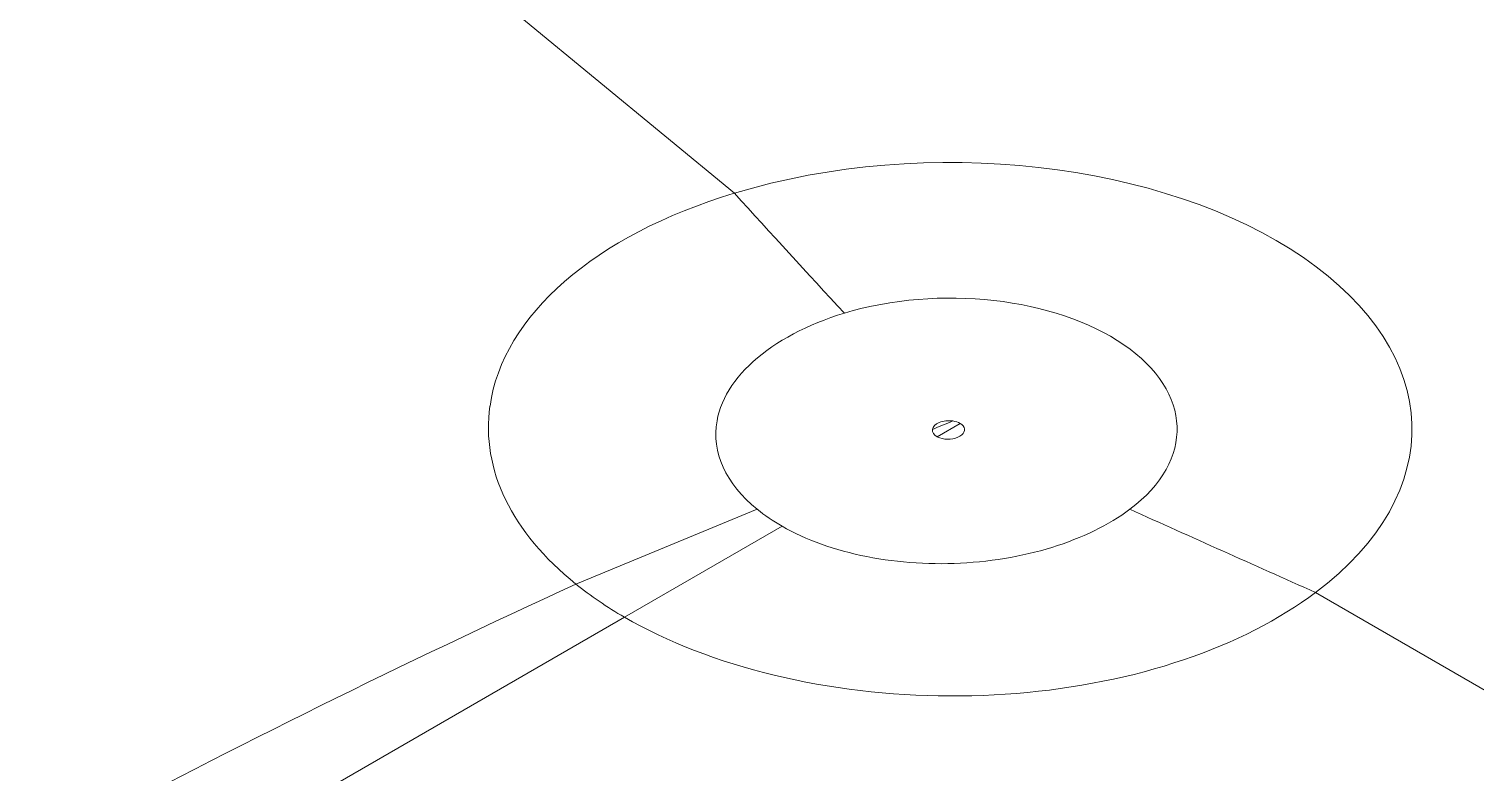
# Model space of a CAD drawing. Header units: millimetres. Extents: x 474.7 to 528.3, y 13.1 to 23.5.
# Drawn here: x 514.35684 to 514.38076, y 18.25522 to 18.26751 of the extents above; entities that cross this region are included whole.
import ezdxf

# ---------------------------------------------------------------- set-up
doc = ezdxf.new("R2010")
doc.units = ezdxf.units.MM
doc.header["$LTSCALE"] = 2.5
doc.layers.add('I-ARQ', color=8, linetype='Continuous')

msp = doc.modelspace()

# ---------------------------------------------------------------- linework, layer by layer
at = {"layer": 'I-ARQ', "lineweight": 5}
for points, knots in [([(514.4115, 18.247705, 20.577064), (514.422684, 18.258338, 20.562026), (514.419356, 18.272048, 20.542638), (514.403541, 18.280496, 20.530691), (514.403541, 18.280496, 20.530691), (514.387725, 18.288944, 20.518743), (514.363794, 18.289796, 20.517538), (514.3463, 18.282534, 20.527809)], [0, 0, 0, 0, 0.5, 0.5, 0.5, 0.5, 1, 1, 1, 1]), ([(514.402692, 18.244007, 20.582294), (514.418284, 18.253009, 20.569563), (514.419295, 18.267414, 20.549192), (514.405015, 18.277114, 20.535473), (514.405015, 18.277114, 20.535473), (514.390736, 18.286815, 20.521754), (514.365951, 18.288563, 20.519283), (514.348048, 18.28113, 20.529794)], [0, 0, 0, 0, 0.5, 0.5, 0.5, 0.5, 1, 1, 1, 1]), ([(514.40222, 18.244279, 20.581909), (514.417496, 18.253099, 20.569437), (514.418562, 18.267196, 20.5495), (514.404675, 18.27675, 20.535988), (514.404675, 18.27675, 20.535988), (514.39079, 18.286304, 20.522477), (514.366559, 18.288146, 20.519872), (514.348863, 18.280992, 20.529989)], [0, 0, 0, 0, 0.5, 0.5, 0.5, 0.5, 1, 1, 1, 1]), ([(514.400057, 18.245528, 20.580143), (514.414211, 18.2537, 20.568586), (514.415198, 18.266762, 20.550113), (514.402333, 18.275615, 20.537594), (514.402333, 18.275615, 20.537594), (514.389466, 18.284467, 20.525074), (514.367015, 18.286174, 20.522661), (514.350618, 18.279546, 20.532035)], [0, 0, 0, 0, 0.5, 0.5, 0.5, 0.5, 1, 1, 1, 1]), ([(514.378119, 18.258194, 20.562231), (514.380318, 18.259837, 20.559907), (514.380235, 18.262142, 20.556648), (514.377921, 18.26373, 20.554401), (514.377921, 18.26373, 20.554401), (514.375607, 18.265319, 20.552155), (514.371688, 18.265761, 20.551529), (514.368509, 18.264793, 20.552897)], [0, 0, 0, 0, 0.5, 0.5, 0.5, 0.5, 1, 1, 1, 1]), ([(514.375048, 18.25957, 20.560285), (514.376127, 18.260377, 20.559143), (514.376086, 18.261508, 20.557543), (514.37495, 18.262289, 20.55644), (514.37495, 18.262289, 20.55644), (514.373815, 18.263069, 20.555336), (514.37189, 18.263287, 20.555028), (514.370328, 18.262811, 20.555701)], [0, 0, 0, 0, 0.5, 0.5, 0.5, 0.5, 1, 1, 1, 1]), ([(514.368223, 18.261031, 20.558219), (514.368223, 18.261031, 20.558219), (514.368238, 18.261106, 20.558113), (514.368238, 18.261106, 20.558113), (514.368238, 18.261106, 20.558113), (514.368238, 18.261106, 20.558113), (514.368258, 18.26118, 20.558007), (514.368258, 18.26118, 20.558007), (514.368258, 18.26118, 20.558007), (514.368258, 18.26118, 20.558007), (514.368282, 18.261254, 20.557903), (514.368282, 18.261254, 20.557903), (514.368282, 18.261254, 20.557903), (514.368282, 18.261254, 20.557903), (514.368311, 18.261327, 20.5578), (514.368311, 18.261327, 20.5578), (514.368311, 18.261327, 20.5578), (514.368311, 18.261327, 20.5578), (514.368344, 18.2614, 20.557697), (514.368344, 18.2614, 20.557697), (514.368344, 18.2614, 20.557697), (514.368344, 18.2614, 20.557697), (514.368381, 18.261472, 20.557595), (514.368381, 18.261472, 20.557595), (514.368381, 18.261472, 20.557595), (514.368381, 18.261472, 20.557595), (514.368422, 18.261543, 20.557495), (514.368422, 18.261543, 20.557495), (514.368422, 18.261543, 20.557495), (514.368422, 18.261543, 20.557495), (514.368467, 18.261613, 20.557395), (514.368467, 18.261613, 20.557395), (514.368467, 18.261613, 20.557395), (514.368467, 18.261613, 20.557395), (514.368516, 18.261683, 20.557297), (514.368516, 18.261683, 20.557297), (514.368516, 18.261683, 20.557297), (514.368516, 18.261683, 20.557297), (514.36857, 18.261751, 20.5572), (514.36857, 18.261751, 20.5572), (514.36857, 18.261751, 20.5572), (514.36857, 18.261751, 20.5572), (514.368626, 18.261818, 20.557105), (514.368626, 18.261818, 20.557105), (514.368626, 18.261818, 20.557105), (514.368626, 18.261818, 20.557105), (514.368687, 18.261884, 20.557012), (514.368687, 18.261884, 20.557012), (514.368687, 18.261884, 20.557012), (514.368687, 18.261884, 20.557012), (514.368752, 18.261949, 20.55692), (514.368752, 18.261949, 20.55692), (514.368752, 18.261949, 20.55692), (514.368752, 18.261949, 20.55692), (514.36882, 18.262013, 20.55683), (514.36882, 18.262013, 20.55683), (514.36882, 18.262013, 20.55683), (514.36882, 18.262013, 20.55683), (514.368892, 18.262075, 20.556742), (514.368892, 18.262075, 20.556742), (514.368892, 18.262075, 20.556742), (514.368892, 18.262075, 20.556742), (514.368966, 18.262136, 20.556655), (514.368966, 18.262136, 20.556655), (514.368966, 18.262136, 20.556655), (514.368966, 18.262136, 20.556655), (514.369045, 18.262195, 20.556572), (514.369045, 18.262195, 20.556572), (514.369045, 18.262195, 20.556572), (514.369045, 18.262195, 20.556572), (514.369126, 18.262253, 20.55649), (514.369126, 18.262253, 20.55649), (514.369126, 18.262253, 20.55649), (514.369126, 18.262253, 20.55649), (514.369211, 18.262309, 20.556411), (514.369211, 18.262309, 20.556411), (514.369211, 18.262309, 20.556411), (514.369211, 18.262309, 20.556411), (514.369299, 18.262365, 20.556332), (514.369299, 18.262365, 20.556332), (514.369299, 18.262365, 20.556332), (514.369299, 18.262365, 20.556332), (514.369391, 18.262417, 20.556258), (514.369391, 18.262417, 20.556258), (514.369391, 18.262417, 20.556258), (514.369391, 18.262417, 20.556258), (514.369484, 18.262469, 20.556185), (514.369484, 18.262469, 20.556185), (514.369484, 18.262469, 20.556185), (514.369484, 18.262469, 20.556185), (514.369581, 18.262518, 20.556115), (514.369581, 18.262518, 20.556115), (514.369581, 18.262518, 20.556115), (514.369581, 18.262518, 20.556115), (514.369681, 18.262566, 20.556048), (514.369681, 18.262566, 20.556048), (514.369681, 18.262566, 20.556048), (514.369681, 18.262566, 20.556048), (514.369782, 18.262612, 20.555983), (514.369782, 18.262612, 20.555983), (514.369782, 18.262612, 20.555983), (514.369782, 18.262612, 20.555983), (514.369887, 18.262656, 20.55592), (514.369887, 18.262656, 20.55592), (514.369887, 18.262656, 20.55592), (514.369887, 18.262656, 20.55592), (514.369994, 18.262698, 20.555861), (514.369994, 18.262698, 20.555861), (514.369994, 18.262698, 20.555861), (514.369994, 18.262698, 20.555861), (514.370103, 18.262738, 20.555805), (514.370103, 18.262738, 20.555805), (514.370103, 18.262738, 20.555805), (514.370103, 18.262738, 20.555805), (514.370214, 18.262776, 20.555751), (514.370214, 18.262776, 20.555751), (514.370214, 18.262776, 20.555751), (514.370214, 18.262776, 20.555751), (514.370328, 18.262811, 20.555701), (514.370328, 18.262811, 20.555701)], [0, 0, 0, 0, 0.033333, 0.033333, 0.033333, 0.033333, 0.066667, 0.066667, 0.066667, 0.066667, 0.1, 0.1, 0.1, 0.1, 0.133333, 0.133333, 0.133333, 0.133333, 0.166667, 0.166667, 0.166667, 0.166667, 0.2, 0.2, 0.2, 0.2, 0.233333, 0.233333, 0.233333, 0.233333, 0.266667, 0.266667, 0.266667, 0.266667, 0.3, 0.3, 0.3, 0.3, 0.333333, 0.333333, 0.333333, 0.333333, 0.366667, 0.366667, 0.366667, 0.366667, 0.4, 0.4, 0.4, 0.4, 0.433333, 0.433333, 0.433333, 0.433333, 0.466667, 0.466667, 0.466667, 0.466667, 0.5, 0.5, 0.5, 0.5, 0.533333, 0.533333, 0.533333, 0.533333, 0.566667, 0.566667, 0.566667, 0.566667, 0.6, 0.6, 0.6, 0.6, 0.633333, 0.633333, 0.633333, 0.633333, 0.666667, 0.666667, 0.666667, 0.666667, 0.7, 0.7, 0.7, 0.7, 0.733333, 0.733333, 0.733333, 0.733333, 0.766667, 0.766667, 0.766667, 0.766667, 0.8, 0.8, 0.8, 0.8, 0.833333, 0.833333, 0.833333, 0.833333, 0.866667, 0.866667, 0.866667, 0.866667, 0.9, 0.9, 0.9, 0.9, 0.933333, 0.933333, 0.933333, 0.933333, 0.966667, 0.966667, 0.966667, 0.966667, 1, 1, 1, 1]), ([(514.372123, 18.261029, 20.558221), (514.372046, 18.26104, 20.558206), (514.371964, 18.261031, 20.558219), (514.371898, 18.261004, 20.558257), (514.371898, 18.261004, 20.558257), (514.371833, 18.260977, 20.558295), (514.371791, 18.260936, 20.558353), (514.371783, 18.26089, 20.558418)], [0, 0, 0, 0, 0.5, 0.5, 0.5, 0.5, 1, 1, 1, 1]), ([(514.372242, 18.260989, 20.558278), (514.372242, 18.260989, 20.558278), (514.37227, 18.260969, 20.558305), (514.37227, 18.260969, 20.558305), (514.37227, 18.260969, 20.558305), (514.37227, 18.260969, 20.558305), (514.372292, 18.260948, 20.558336), (514.372292, 18.260948, 20.558336), (514.372292, 18.260948, 20.558336), (514.372292, 18.260948, 20.558336), (514.372307, 18.260923, 20.55837), (514.372307, 18.260923, 20.55837), (514.372307, 18.260923, 20.55837), (514.372307, 18.260923, 20.55837), (514.372314, 18.260898, 20.558407), (514.372314, 18.260898, 20.558407), (514.372314, 18.260898, 20.558407), (514.372314, 18.260898, 20.558407), (514.372314, 18.260872, 20.558443), (514.372314, 18.260872, 20.558443), (514.372314, 18.260872, 20.558443), (514.372314, 18.260872, 20.558443), (514.372306, 18.260846, 20.55848), (514.372306, 18.260846, 20.55848), (514.372306, 18.260846, 20.55848), (514.372306, 18.260846, 20.55848), (514.37229, 18.260821, 20.558515), (514.37229, 18.260821, 20.558515), (514.37229, 18.260821, 20.558515), (514.37229, 18.260821, 20.558515), (514.372268, 18.260798, 20.558548), (514.372268, 18.260798, 20.558548), (514.372268, 18.260798, 20.558548), (514.372268, 18.260798, 20.558548), (514.372239, 18.260777, 20.558577), (514.372239, 18.260777, 20.558577), (514.372239, 18.260777, 20.558577), (514.372239, 18.260777, 20.558577), (514.372205, 18.26076, 20.558602), (514.372205, 18.26076, 20.558602), (514.372205, 18.26076, 20.558602), (514.372205, 18.26076, 20.558602), (514.372167, 18.260745, 20.558622), (514.372167, 18.260745, 20.558622), (514.372167, 18.260745, 20.558622), (514.372167, 18.260745, 20.558622), (514.372123, 18.260735, 20.558637), (514.372123, 18.260735, 20.558637), (514.372123, 18.260735, 20.558637), (514.372123, 18.260735, 20.558637), (514.37208, 18.260729, 20.558645), (514.37208, 18.260729, 20.558645), (514.37208, 18.260729, 20.558645), (514.37208, 18.260729, 20.558645), (514.372035, 18.260727, 20.558648), (514.372035, 18.260727, 20.558648), (514.372035, 18.260727, 20.558648), (514.372035, 18.260727, 20.558648), (514.371991, 18.26073, 20.558644), (514.371991, 18.26073, 20.558644), (514.371991, 18.26073, 20.558644), (514.371991, 18.26073, 20.558644), (514.371948, 18.260737, 20.558634), (514.371948, 18.260737, 20.558634), (514.371948, 18.260737, 20.558634), (514.371948, 18.260737, 20.558634), (514.371908, 18.260749, 20.558618), (514.371908, 18.260749, 20.558618), (514.371908, 18.260749, 20.558618), (514.371908, 18.260749, 20.558618), (514.371872, 18.260764, 20.558597), (514.371872, 18.260764, 20.558597), (514.371872, 18.260764, 20.558597), (514.371872, 18.260764, 20.558597), (514.371861, 18.260769, 20.558589), (514.371861, 18.260769, 20.558589)], [0, 0, 0, 0, 0.052632, 0.052632, 0.052632, 0.052632, 0.105263, 0.105263, 0.105263, 0.105263, 0.157895, 0.157895, 0.157895, 0.157895, 0.210526, 0.210526, 0.210526, 0.210526, 0.263158, 0.263158, 0.263158, 0.263158, 0.315789, 0.315789, 0.315789, 0.315789, 0.368421, 0.368421, 0.368421, 0.368421, 0.421053, 0.421053, 0.421053, 0.421053, 0.473684, 0.473684, 0.473684, 0.473684, 0.526316, 0.526316, 0.526316, 0.526316, 0.578947, 0.578947, 0.578947, 0.578947, 0.631579, 0.631579, 0.631579, 0.631579, 0.684211, 0.684211, 0.684211, 0.684211, 0.736842, 0.736842, 0.736842, 0.736842, 0.789474, 0.789474, 0.789474, 0.789474, 0.842105, 0.842105, 0.842105, 0.842105, 0.894737, 0.894737, 0.894737, 0.894737, 0.947368, 0.947368, 0.947368, 0.947368, 1, 1, 1, 1]), ([(514.375048, 18.25957, 20.560285), (514.375048, 18.25957, 20.560285), (514.374982, 18.259521, 20.560353), (514.374982, 18.259521, 20.560353), (514.374982, 18.259521, 20.560353), (514.374982, 18.259521, 20.560353), (514.374915, 18.259474, 20.56042), (514.374915, 18.259474, 20.56042), (514.374915, 18.259474, 20.56042), (514.374915, 18.259474, 20.56042), (514.374845, 18.259428, 20.560485), (514.374845, 18.259428, 20.560485), (514.374845, 18.259428, 20.560485), (514.374845, 18.259428, 20.560485), (514.374771, 18.259383, 20.560549), (514.374771, 18.259383, 20.560549), (514.374771, 18.259383, 20.560549), (514.374771, 18.259383, 20.560549), (514.374698, 18.25934, 20.56061), (514.374698, 18.25934, 20.56061), (514.374698, 18.25934, 20.56061), (514.374698, 18.25934, 20.56061), (514.37462, 18.259297, 20.560671), (514.37462, 18.259297, 20.560671), (514.37462, 18.259297, 20.560671), (514.37462, 18.259297, 20.560671), (514.374542, 18.259256, 20.560729), (514.374542, 18.259256, 20.560729), (514.374542, 18.259256, 20.560729), (514.374542, 18.259256, 20.560729), (514.374461, 18.259215, 20.560786), (514.374461, 18.259215, 20.560786), (514.374461, 18.259215, 20.560786), (514.374461, 18.259215, 20.560786), (514.37438, 18.259176, 20.560842), (514.37438, 18.259176, 20.560842), (514.37438, 18.259176, 20.560842), (514.37438, 18.259176, 20.560842), (514.374296, 18.259138, 20.560895), (514.374296, 18.259138, 20.560895), (514.374296, 18.259138, 20.560895), (514.374296, 18.259138, 20.560895), (514.37421, 18.259102, 20.560946), (514.37421, 18.259102, 20.560946), (514.37421, 18.259102, 20.560946), (514.37421, 18.259102, 20.560946), (514.374124, 18.259067, 20.560996), (514.374124, 18.259067, 20.560996), (514.374124, 18.259067, 20.560996), (514.374124, 18.259067, 20.560996), (514.374035, 18.259033, 20.561045), (514.374035, 18.259033, 20.561045), (514.374035, 18.259033, 20.561045), (514.374035, 18.259033, 20.561045), (514.373944, 18.259, 20.56109), (514.373944, 18.259, 20.56109), (514.373944, 18.259, 20.56109), (514.373944, 18.259, 20.56109), (514.373853, 18.258969, 20.561134), (514.373853, 18.258969, 20.561134), (514.373853, 18.258969, 20.561134), (514.373853, 18.258969, 20.561134), (514.37376, 18.258939, 20.561176), (514.37376, 18.258939, 20.561176), (514.37376, 18.258939, 20.561176), (514.37376, 18.258939, 20.561176), (514.373666, 18.258911, 20.561216), (514.373666, 18.258911, 20.561216), (514.373666, 18.258911, 20.561216), (514.373666, 18.258911, 20.561216), (514.373571, 18.258884, 20.561254), (514.373571, 18.258884, 20.561254), (514.373571, 18.258884, 20.561254), (514.373571, 18.258884, 20.561254), (514.373474, 18.258859, 20.561289), (514.373474, 18.258859, 20.561289), (514.373474, 18.258859, 20.561289), (514.373474, 18.258859, 20.561289), (514.373376, 18.258836, 20.561323), (514.373376, 18.258836, 20.561323), (514.373376, 18.258836, 20.561323), (514.373376, 18.258836, 20.561323), (514.373278, 18.258814, 20.561354), (514.373278, 18.258814, 20.561354), (514.373278, 18.258814, 20.561354), (514.373278, 18.258814, 20.561354), (514.373178, 18.258793, 20.561383), (514.373178, 18.258793, 20.561383), (514.373178, 18.258793, 20.561383), (514.373178, 18.258793, 20.561383), (514.373077, 18.258774, 20.56141), (514.373077, 18.258774, 20.56141), (514.373077, 18.258774, 20.56141), (514.373077, 18.258774, 20.56141), (514.372976, 18.258756, 20.561435), (514.372976, 18.258756, 20.561435), (514.372976, 18.258756, 20.561435), (514.372976, 18.258756, 20.561435), (514.372874, 18.25874, 20.561458), (514.372874, 18.25874, 20.561458), (514.372874, 18.25874, 20.561458), (514.372874, 18.25874, 20.561458), (514.372771, 18.258726, 20.561478), (514.372771, 18.258726, 20.561478), (514.372771, 18.258726, 20.561478), (514.372771, 18.258726, 20.561478), (514.372668, 18.258713, 20.561496), (514.372668, 18.258713, 20.561496), (514.372668, 18.258713, 20.561496), (514.372668, 18.258713, 20.561496), (514.372564, 18.258702, 20.561512), (514.372564, 18.258702, 20.561512), (514.372564, 18.258702, 20.561512), (514.372564, 18.258702, 20.561512), (514.37246, 18.258693, 20.561525), (514.37246, 18.258693, 20.561525), (514.37246, 18.258693, 20.561525), (514.37246, 18.258693, 20.561525), (514.372355, 18.258685, 20.561536), (514.372355, 18.258685, 20.561536), (514.372355, 18.258685, 20.561536), (514.372355, 18.258685, 20.561536), (514.37225, 18.258679, 20.561544), (514.37225, 18.258679, 20.561544), (514.37225, 18.258679, 20.561544), (514.37225, 18.258679, 20.561544), (514.372145, 18.258675, 20.561551), (514.372145, 18.258675, 20.561551), (514.372145, 18.258675, 20.561551), (514.372145, 18.258675, 20.561551), (514.37204, 18.258671, 20.561555), (514.37204, 18.258671, 20.561555), (514.37204, 18.258671, 20.561555), (514.37204, 18.258671, 20.561555), (514.371935, 18.25867, 20.561557), (514.371935, 18.25867, 20.561557), (514.371935, 18.25867, 20.561557), (514.371935, 18.25867, 20.561557), (514.37183, 18.258671, 20.561556), (514.37183, 18.258671, 20.561556), (514.37183, 18.258671, 20.561556), (514.37183, 18.258671, 20.561556), (514.371725, 18.258673, 20.561553), (514.371725, 18.258673, 20.561553), (514.371725, 18.258673, 20.561553), (514.371725, 18.258673, 20.561553), (514.37162, 18.258677, 20.561548), (514.37162, 18.258677, 20.561548), (514.37162, 18.258677, 20.561548), (514.37162, 18.258677, 20.561548), (514.371515, 18.258683, 20.561539), (514.371515, 18.258683, 20.561539), (514.371515, 18.258683, 20.561539), (514.371515, 18.258683, 20.561539), (514.371411, 18.25869, 20.561529), (514.371411, 18.25869, 20.561529), (514.371411, 18.25869, 20.561529), (514.371411, 18.25869, 20.561529), (514.371307, 18.258698, 20.561517), (514.371307, 18.258698, 20.561517), (514.371307, 18.258698, 20.561517), (514.371307, 18.258698, 20.561517), (514.371204, 18.258709, 20.561503), (514.371204, 18.258709, 20.561503), (514.371204, 18.258709, 20.561503), (514.371204, 18.258709, 20.561503), (514.371102, 18.258721, 20.561485), (514.371102, 18.258721, 20.561485), (514.371102, 18.258721, 20.561485), (514.371102, 18.258721, 20.561485), (514.371, 18.258735, 20.561465), (514.371, 18.258735, 20.561465), (514.371, 18.258735, 20.561465), (514.371, 18.258735, 20.561465), (514.370899, 18.25875, 20.561444), (514.370899, 18.25875, 20.561444), (514.370899, 18.25875, 20.561444), (514.370899, 18.25875, 20.561444), (514.370798, 18.258768, 20.561419), (514.370798, 18.258768, 20.561419), (514.370798, 18.258768, 20.561419), (514.370798, 18.258768, 20.561419), (514.3707, 18.258786, 20.561393), (514.3707, 18.258786, 20.561393), (514.3707, 18.258786, 20.561393), (514.3707, 18.258786, 20.561393), (514.370602, 18.258807, 20.561364), (514.370602, 18.258807, 20.561364), (514.370602, 18.258807, 20.561364), (514.370602, 18.258807, 20.561364), (514.370504, 18.258829, 20.561333), (514.370504, 18.258829, 20.561333), (514.370504, 18.258829, 20.561333), (514.370504, 18.258829, 20.561333), (514.370408, 18.258852, 20.5613), (514.370408, 18.258852, 20.5613), (514.370408, 18.258852, 20.5613), (514.370408, 18.258852, 20.5613), (514.370314, 18.258877, 20.561265), (514.370314, 18.258877, 20.561265), (514.370314, 18.258877, 20.561265), (514.370314, 18.258877, 20.561265), (514.37022, 18.258904, 20.561227), (514.37022, 18.258904, 20.561227), (514.37022, 18.258904, 20.561227), (514.37022, 18.258904, 20.561227), (514.370128, 18.258931, 20.561188), (514.370128, 18.258931, 20.561188), (514.370128, 18.258931, 20.561188), (514.370128, 18.258931, 20.561188), (514.370037, 18.258961, 20.561146), (514.370037, 18.258961, 20.561146), (514.370037, 18.258961, 20.561146), (514.370037, 18.258961, 20.561146), (514.369948, 18.258992, 20.561102), (514.369948, 18.258992, 20.561102), (514.369948, 18.258992, 20.561102), (514.369948, 18.258992, 20.561102), (514.369861, 18.259024, 20.561056), (514.369861, 18.259024, 20.561056), (514.369861, 18.259024, 20.561056), (514.369861, 18.259024, 20.561056), (514.369775, 18.259058, 20.561009), (514.369775, 18.259058, 20.561009), (514.369775, 18.259058, 20.561009), (514.369775, 18.259058, 20.561009), (514.369691, 18.259093, 20.560958), (514.369691, 18.259093, 20.560958), (514.369691, 18.259093, 20.560958), (514.369691, 18.259093, 20.560958), (514.369608, 18.25913, 20.560906), (514.369608, 18.25913, 20.560906), (514.369608, 18.25913, 20.560906), (514.369608, 18.25913, 20.560906), (514.369527, 18.259168, 20.560853), (514.369527, 18.259168, 20.560853), (514.369527, 18.259168, 20.560853), (514.369527, 18.259168, 20.560853), (514.36945, 18.259207, 20.560797), (514.36945, 18.259207, 20.560797), (514.36945, 18.259207, 20.560797), (514.36945, 18.259207, 20.560797), (514.369373, 18.259248, 20.56074), (514.369373, 18.259248, 20.56074), (514.369373, 18.259248, 20.56074), (514.369373, 18.259248, 20.56074), (514.369298, 18.259289, 20.560682), (514.369298, 18.259289, 20.560682)], [0, 0, 0, 0, 0.016129, 0.016129, 0.016129, 0.016129, 0.032258, 0.032258, 0.032258, 0.032258, 0.048387, 0.048387, 0.048387, 0.048387, 0.064516, 0.064516, 0.064516, 0.064516, 0.080645, 0.080645, 0.080645, 0.080645, 0.096774, 0.096774, 0.096774, 0.096774, 0.112903, 0.112903, 0.112903, 0.112903, 0.129032, 0.129032, 0.129032, 0.129032, 0.145161, 0.145161, 0.145161, 0.145161, 0.16129, 0.16129, 0.16129, 0.16129, 0.177419, 0.177419, 0.177419, 0.177419, 0.193548, 0.193548, 0.193548, 0.193548, 0.209677, 0.209677, 0.209677, 0.209677, 0.225806, 0.225806, 0.225806, 0.225806, 0.241935, 0.241935, 0.241935, 0.241935, 0.258065, 0.258065, 0.258065, 0.258065, 0.274194, 0.274194, 0.274194, 0.274194, 0.290323, 0.290323, 0.290323, 0.290323, 0.306452, 0.306452, 0.306452, 0.306452, 0.322581, 0.322581, 0.322581, 0.322581, 0.33871, 0.33871, 0.33871, 0.33871, 0.354839, 0.354839, 0.354839, 0.354839, 0.370968, 0.370968, 0.370968, 0.370968, 0.387097, 0.387097, 0.387097, 0.387097, 0.403226, 0.403226, 0.403226, 0.403226, 0.419355, 0.419355, 0.419355, 0.419355, 0.435484, 0.435484, 0.435484, 0.435484, 0.451613, 0.451613, 0.451613, 0.451613, 0.467742, 0.467742, 0.467742, 0.467742, 0.483871, 0.483871, 0.483871, 0.483871, 0.5, 0.5, 0.5, 0.5, 0.516129, 0.516129, 0.516129, 0.516129, 0.532258, 0.532258, 0.532258, 0.532258, 0.548387, 0.548387, 0.548387, 0.548387, 0.564516, 0.564516, 0.564516, 0.564516, 0.580645, 0.580645, 0.580645, 0.580645, 0.596774, 0.596774, 0.596774, 0.596774, 0.612903, 0.612903, 0.612903, 0.612903, 0.629032, 0.629032, 0.629032, 0.629032, 0.645161, 0.645161, 0.645161, 0.645161, 0.66129, 0.66129, 0.66129, 0.66129, 0.677419, 0.677419, 0.677419, 0.677419, 0.693548, 0.693548, 0.693548, 0.693548, 0.709677, 0.709677, 0.709677, 0.709677, 0.725806, 0.725806, 0.725806, 0.725806, 0.741935, 0.741935, 0.741935, 0.741935, 0.758065, 0.758065, 0.758065, 0.758065, 0.774194, 0.774194, 0.774194, 0.774194, 0.790323, 0.790323, 0.790323, 0.790323, 0.806452, 0.806452, 0.806452, 0.806452, 0.822581, 0.822581, 0.822581, 0.822581, 0.83871, 0.83871, 0.83871, 0.83871, 0.854839, 0.854839, 0.854839, 0.854839, 0.870968, 0.870968, 0.870968, 0.870968, 0.887097, 0.887097, 0.887097, 0.887097, 0.903226, 0.903226, 0.903226, 0.903226, 0.919355, 0.919355, 0.919355, 0.919355, 0.935484, 0.935484, 0.935484, 0.935484, 0.951613, 0.951613, 0.951613, 0.951613, 0.967742, 0.967742, 0.967742, 0.967742, 0.983871, 0.983871, 0.983871, 0.983871, 1, 1, 1, 1]), ([(514.378119, 18.258194, 20.562231), (514.378119, 18.258194, 20.562231), (514.378007, 18.258111, 20.562348), (514.378007, 18.258111, 20.562348), (514.378007, 18.258111, 20.562348), (514.378007, 18.258111, 20.562348), (514.37789, 18.258029, 20.562464), (514.37789, 18.258029, 20.562464), (514.37789, 18.258029, 20.562464), (514.37789, 18.258029, 20.562464), (514.37777, 18.257949, 20.562577), (514.37777, 18.257949, 20.562577), (514.37777, 18.257949, 20.562577), (514.37777, 18.257949, 20.562577), (514.377648, 18.257871, 20.562687), (514.377648, 18.257871, 20.562687), (514.377648, 18.257871, 20.562687), (514.377648, 18.257871, 20.562687), (514.377521, 18.257794, 20.562796), (514.377521, 18.257794, 20.562796), (514.377521, 18.257794, 20.562796), (514.377521, 18.257794, 20.562796), (514.377391, 18.257719, 20.562902), (514.377391, 18.257719, 20.562902), (514.377391, 18.257719, 20.562902), (514.377391, 18.257719, 20.562902), (514.377259, 18.257646, 20.563005), (514.377259, 18.257646, 20.563005), (514.377259, 18.257646, 20.563005), (514.377259, 18.257646, 20.563005), (514.377123, 18.257575, 20.563106), (514.377123, 18.257575, 20.563106), (514.377123, 18.257575, 20.563106), (514.377123, 18.257575, 20.563106), (514.376984, 18.257506, 20.563203), (514.376984, 18.257506, 20.563203), (514.376984, 18.257506, 20.563203), (514.376984, 18.257506, 20.563203), (514.376842, 18.257439, 20.563298), (514.376842, 18.257439, 20.563298), (514.376842, 18.257439, 20.563298), (514.376842, 18.257439, 20.563298), (514.376698, 18.257374, 20.56339), (514.376698, 18.257374, 20.56339), (514.376698, 18.257374, 20.56339), (514.376698, 18.257374, 20.56339), (514.376551, 18.257311, 20.563479), (514.376551, 18.257311, 20.563479), (514.376551, 18.257311, 20.563479), (514.376551, 18.257311, 20.563479), (514.376401, 18.25725, 20.563565), (514.376401, 18.25725, 20.563565), (514.376401, 18.25725, 20.563565), (514.376401, 18.25725, 20.563565), (514.376249, 18.257191, 20.563649), (514.376249, 18.257191, 20.563649), (514.376249, 18.257191, 20.563649), (514.376249, 18.257191, 20.563649), (514.376094, 18.257134, 20.563729), (514.376094, 18.257134, 20.563729), (514.376094, 18.257134, 20.563729), (514.376094, 18.257134, 20.563729), (514.375938, 18.25708, 20.563806), (514.375938, 18.25708, 20.563806), (514.375938, 18.25708, 20.563806), (514.375938, 18.25708, 20.563806), (514.375778, 18.257028, 20.56388), (514.375778, 18.257028, 20.56388), (514.375778, 18.257028, 20.56388), (514.375778, 18.257028, 20.56388), (514.375616, 18.256978, 20.563951), (514.375616, 18.256978, 20.563951), (514.375616, 18.256978, 20.563951), (514.375616, 18.256978, 20.563951), (514.375452, 18.256929, 20.564019), (514.375452, 18.256929, 20.564019), (514.375452, 18.256929, 20.564019), (514.375452, 18.256929, 20.564019), (514.375286, 18.256884, 20.564084), (514.375286, 18.256884, 20.564084), (514.375286, 18.256884, 20.564084), (514.375286, 18.256884, 20.564084), (514.375119, 18.25684, 20.564145), (514.375119, 18.25684, 20.564145), (514.375119, 18.25684, 20.564145), (514.375119, 18.25684, 20.564145), (514.374949, 18.2568, 20.564202), (514.374949, 18.2568, 20.564202), (514.374949, 18.2568, 20.564202), (514.374949, 18.2568, 20.564202), (514.374777, 18.256761, 20.564257), (514.374777, 18.256761, 20.564257), (514.374777, 18.256761, 20.564257), (514.374777, 18.256761, 20.564257), (514.374605, 18.256725, 20.564307), (514.374605, 18.256725, 20.564307), (514.374605, 18.256725, 20.564307), (514.374605, 18.256725, 20.564307), (514.37443, 18.256692, 20.564355), (514.37443, 18.256692, 20.564355), (514.37443, 18.256692, 20.564355), (514.37443, 18.256692, 20.564355), (514.374254, 18.25666, 20.564399), (514.374254, 18.25666, 20.564399), (514.374254, 18.25666, 20.564399), (514.374254, 18.25666, 20.564399), (514.374077, 18.256631, 20.56444), (514.374077, 18.256631, 20.56444), (514.374077, 18.256631, 20.56444), (514.374077, 18.256631, 20.56444), (514.373898, 18.256606, 20.564477), (514.373898, 18.256606, 20.564477), (514.373898, 18.256606, 20.564477), (514.373898, 18.256606, 20.564477), (514.373718, 18.256581, 20.564511), (514.373718, 18.256581, 20.564511), (514.373718, 18.256581, 20.564511), (514.373718, 18.256581, 20.564511), (514.373537, 18.256561, 20.564541), (514.373537, 18.256561, 20.564541), (514.373537, 18.256561, 20.564541), (514.373537, 18.256561, 20.564541), (514.373355, 18.256542, 20.564567), (514.373355, 18.256542, 20.564567), (514.373355, 18.256542, 20.564567), (514.373355, 18.256542, 20.564567), (514.373172, 18.256526, 20.56459), (514.373172, 18.256526, 20.56459), (514.373172, 18.256526, 20.56459), (514.373172, 18.256526, 20.56459), (514.372989, 18.256512, 20.564609), (514.372989, 18.256512, 20.564609), (514.372989, 18.256512, 20.564609), (514.372989, 18.256512, 20.564609), (514.372806, 18.256501, 20.564625), (514.372806, 18.256501, 20.564625), (514.372806, 18.256501, 20.564625), (514.372806, 18.256501, 20.564625), (514.372622, 18.256493, 20.564636), (514.372622, 18.256493, 20.564636), (514.372622, 18.256493, 20.564636), (514.372622, 18.256493, 20.564636), (514.372436, 18.256487, 20.564644), (514.372436, 18.256487, 20.564644), (514.372436, 18.256487, 20.564644), (514.372436, 18.256487, 20.564644), (514.372251, 18.256484, 20.564648), (514.372251, 18.256484, 20.564648), (514.372251, 18.256484, 20.564648), (514.372251, 18.256484, 20.564648), (514.372065, 18.256483, 20.56465), (514.372065, 18.256483, 20.56465), (514.372065, 18.256483, 20.56465), (514.372065, 18.256483, 20.56465), (514.37188, 18.256486, 20.564647), (514.37188, 18.256486, 20.564647), (514.37188, 18.256486, 20.564647), (514.37188, 18.256486, 20.564647), (514.371695, 18.25649, 20.56464), (514.371695, 18.25649, 20.56464), (514.371695, 18.25649, 20.56464), (514.371695, 18.25649, 20.56464), (514.371509, 18.256497, 20.56463), (514.371509, 18.256497, 20.56463), (514.371509, 18.256497, 20.56463), (514.371509, 18.256497, 20.56463), (514.371324, 18.256507, 20.564616), (514.371324, 18.256507, 20.564616), (514.371324, 18.256507, 20.564616), (514.371324, 18.256507, 20.564616), (514.37114, 18.25652, 20.564598), (514.37114, 18.25652, 20.564598), (514.37114, 18.25652, 20.564598), (514.37114, 18.25652, 20.564598), (514.370955, 18.256535, 20.564577), (514.370955, 18.256535, 20.564577), (514.370955, 18.256535, 20.564577), (514.370955, 18.256535, 20.564577), (514.370772, 18.256552, 20.564552), (514.370772, 18.256552, 20.564552), (514.370772, 18.256552, 20.564552), (514.370772, 18.256552, 20.564552), (514.370588, 18.256573, 20.564523), (514.370588, 18.256573, 20.564523), (514.370588, 18.256573, 20.564523), (514.370588, 18.256573, 20.564523), (514.370407, 18.256596, 20.564491), (514.370407, 18.256596, 20.564491), (514.370407, 18.256596, 20.564491), (514.370407, 18.256596, 20.564491), (514.370226, 18.256621, 20.564455), (514.370226, 18.256621, 20.564455), (514.370226, 18.256621, 20.564455), (514.370226, 18.256621, 20.564455), (514.370045, 18.256649, 20.564415), (514.370045, 18.256649, 20.564415), (514.370045, 18.256649, 20.564415), (514.370045, 18.256649, 20.564415), (514.369867, 18.25668, 20.564372), (514.369867, 18.25668, 20.564372), (514.369867, 18.25668, 20.564372), (514.369867, 18.25668, 20.564372), (514.369689, 18.256712, 20.564326), (514.369689, 18.256712, 20.564326), (514.369689, 18.256712, 20.564326), (514.369689, 18.256712, 20.564326), (514.369512, 18.256748, 20.564276), (514.369512, 18.256748, 20.564276), (514.369512, 18.256748, 20.564276), (514.369512, 18.256748, 20.564276), (514.369338, 18.256786, 20.564222), (514.369338, 18.256786, 20.564222), (514.369338, 18.256786, 20.564222), (514.369338, 18.256786, 20.564222), (514.369165, 18.256827, 20.564164), (514.369165, 18.256827, 20.564164), (514.369165, 18.256827, 20.564164), (514.369165, 18.256827, 20.564164), (514.368993, 18.256869, 20.564104), (514.368993, 18.256869, 20.564104), (514.368993, 18.256869, 20.564104), (514.368993, 18.256869, 20.564104), (514.368823, 18.256915, 20.564039), (514.368823, 18.256915, 20.564039), (514.368823, 18.256915, 20.564039), (514.368823, 18.256915, 20.564039), (514.368656, 18.256963, 20.563972), (514.368656, 18.256963, 20.563972), (514.368656, 18.256963, 20.563972), (514.368656, 18.256963, 20.563972), (514.368489, 18.257012, 20.563902), (514.368489, 18.257012, 20.563902), (514.368489, 18.257012, 20.563902), (514.368489, 18.257012, 20.563902), (514.368326, 18.257065, 20.563827), (514.368326, 18.257065, 20.563827), (514.368326, 18.257065, 20.563827), (514.368326, 18.257065, 20.563827), (514.368164, 18.25712, 20.56375), (514.368164, 18.25712, 20.56375), (514.368164, 18.25712, 20.56375), (514.368164, 18.25712, 20.56375), (514.368005, 18.257177, 20.563669), (514.368005, 18.257177, 20.563669), (514.368005, 18.257177, 20.563669), (514.368005, 18.257177, 20.563669), (514.367849, 18.257236, 20.563586), (514.367849, 18.257236, 20.563586), (514.367849, 18.257236, 20.563586), (514.367849, 18.257236, 20.563586), (514.367694, 18.257297, 20.563499), (514.367694, 18.257297, 20.563499), (514.367694, 18.257297, 20.563499), (514.367694, 18.257297, 20.563499), (514.367543, 18.257361, 20.563409), (514.367543, 18.257361, 20.563409), (514.367543, 18.257361, 20.563409), (514.367543, 18.257361, 20.563409), (514.367393, 18.257426, 20.563317), (514.367393, 18.257426, 20.563317), (514.367393, 18.257426, 20.563317), (514.367393, 18.257426, 20.563317), (514.367247, 18.257494, 20.56322), (514.367247, 18.257494, 20.56322), (514.367247, 18.257494, 20.56322), (514.367247, 18.257494, 20.56322), (514.367104, 18.257564, 20.563122), (514.367104, 18.257564, 20.563122), (514.367104, 18.257564, 20.563122), (514.367104, 18.257564, 20.563122), (514.366963, 18.257635, 20.56302), (514.366963, 18.257635, 20.56302), (514.366963, 18.257635, 20.56302), (514.366963, 18.257635, 20.56302), (514.366826, 18.257709, 20.562916), (514.366826, 18.257709, 20.562916), (514.366826, 18.257709, 20.562916), (514.366826, 18.257709, 20.562916), (514.366692, 18.257784, 20.56281), (514.366692, 18.257784, 20.56281)], [0, 0, 0, 0, 0.014286, 0.014286, 0.014286, 0.014286, 0.028571, 0.028571, 0.028571, 0.028571, 0.042857, 0.042857, 0.042857, 0.042857, 0.057143, 0.057143, 0.057143, 0.057143, 0.071429, 0.071429, 0.071429, 0.071429, 0.085714, 0.085714, 0.085714, 0.085714, 0.1, 0.1, 0.1, 0.1, 0.114286, 0.114286, 0.114286, 0.114286, 0.128571, 0.128571, 0.128571, 0.128571, 0.142857, 0.142857, 0.142857, 0.142857, 0.157143, 0.157143, 0.157143, 0.157143, 0.171429, 0.171429, 0.171429, 0.171429, 0.185714, 0.185714, 0.185714, 0.185714, 0.2, 0.2, 0.2, 0.2, 0.214286, 0.214286, 0.214286, 0.214286, 0.228571, 0.228571, 0.228571, 0.228571, 0.242857, 0.242857, 0.242857, 0.242857, 0.257143, 0.257143, 0.257143, 0.257143, 0.271429, 0.271429, 0.271429, 0.271429, 0.285714, 0.285714, 0.285714, 0.285714, 0.3, 0.3, 0.3, 0.3, 0.314286, 0.314286, 0.314286, 0.314286, 0.328571, 0.328571, 0.328571, 0.328571, 0.342857, 0.342857, 0.342857, 0.342857, 0.357143, 0.357143, 0.357143, 0.357143, 0.371429, 0.371429, 0.371429, 0.371429, 0.385714, 0.385714, 0.385714, 0.385714, 0.4, 0.4, 0.4, 0.4, 0.414286, 0.414286, 0.414286, 0.414286, 0.428571, 0.428571, 0.428571, 0.428571, 0.442857, 0.442857, 0.442857, 0.442857, 0.457143, 0.457143, 0.457143, 0.457143, 0.471429, 0.471429, 0.471429, 0.471429, 0.485714, 0.485714, 0.485714, 0.485714, 0.5, 0.5, 0.5, 0.5, 0.514286, 0.514286, 0.514286, 0.514286, 0.528571, 0.528571, 0.528571, 0.528571, 0.542857, 0.542857, 0.542857, 0.542857, 0.557143, 0.557143, 0.557143, 0.557143, 0.571429, 0.571429, 0.571429, 0.571429, 0.585714, 0.585714, 0.585714, 0.585714, 0.6, 0.6, 0.6, 0.6, 0.614286, 0.614286, 0.614286, 0.614286, 0.628571, 0.628571, 0.628571, 0.628571, 0.642857, 0.642857, 0.642857, 0.642857, 0.657143, 0.657143, 0.657143, 0.657143, 0.671429, 0.671429, 0.671429, 0.671429, 0.685714, 0.685714, 0.685714, 0.685714, 0.7, 0.7, 0.7, 0.7, 0.714286, 0.714286, 0.714286, 0.714286, 0.728571, 0.728571, 0.728571, 0.728571, 0.742857, 0.742857, 0.742857, 0.742857, 0.757143, 0.757143, 0.757143, 0.757143, 0.771429, 0.771429, 0.771429, 0.771429, 0.785714, 0.785714, 0.785714, 0.785714, 0.8, 0.8, 0.8, 0.8, 0.814286, 0.814286, 0.814286, 0.814286, 0.828571, 0.828571, 0.828571, 0.828571, 0.842857, 0.842857, 0.842857, 0.842857, 0.857143, 0.857143, 0.857143, 0.857143, 0.871429, 0.871429, 0.871429, 0.871429, 0.885714, 0.885714, 0.885714, 0.885714, 0.9, 0.9, 0.9, 0.9, 0.914286, 0.914286, 0.914286, 0.914286, 0.928571, 0.928571, 0.928571, 0.928571, 0.942857, 0.942857, 0.942857, 0.942857, 0.957143, 0.957143, 0.957143, 0.957143, 0.971429, 0.971429, 0.971429, 0.971429, 0.985714, 0.985714, 0.985714, 0.985714, 1, 1, 1, 1]), ([(514.30054, 18.256114, 20.565171), (514.287961, 18.246014, 20.579455), (514.289437, 18.232197, 20.598995), (514.30407, 18.223066, 20.611908), (514.30407, 18.223066, 20.611908), (514.318702, 18.213935, 20.624822), (514.342448, 18.212014, 20.627539), (514.360865, 18.218471, 20.618408)], [0, 0, 0, 0, 0.5, 0.5, 0.5, 0.5, 1, 1, 1, 1])]:
    msp.add_open_spline(points, degree=3, knots=knots, dxfattribs=at)
for points in [[(514.3616, 18.27049, 20.544841), (514.3616, 18.27049, 20.544841), (514.368509, 18.264793, 20.552897), (514.368509, 18.264793, 20.552897)], [(514.368508, 18.264794, 20.552897), (514.366203, 18.264101, 20.553877), (514.364676, 18.262771, 20.555757), (514.364468, 18.261275, 20.557873)], [(514.368509, 18.264793, 20.552897), (514.369112, 18.264132, 20.553833), (514.369718, 18.263471, 20.554767), (514.370328, 18.262811, 20.555701)], [(514.364466, 18.261275, 20.557873), (514.36432, 18.260227, 20.559355), (514.364826, 18.259184, 20.560831), (514.365889, 18.258332, 20.562036)], [(514.368223, 18.261031, 20.558219), (514.368127, 18.260513, 20.558951), (514.368363, 18.259994, 20.559685), (514.368886, 18.25957, 20.560284)], [(514.371783, 18.26089, 20.558418), (514.371778, 18.260845, 20.558481), (514.371806, 18.260801, 20.558544), (514.371861, 18.260769, 20.558589)], [(514.372123, 18.261029, 20.558221), (514.372009, 18.260983, 20.558287), (514.371896, 18.260936, 20.558352), (514.371783, 18.26089, 20.558418)], [(514.372242, 18.260989, 20.558278), (514.372242, 18.260989, 20.558278), (514.371861, 18.260769, 20.558589), (514.371861, 18.260769, 20.558589)], [(514.372242, 18.260989, 20.558278), (514.372209, 18.261008, 20.558251), (514.372168, 18.261022, 20.558231), (514.372123, 18.261029, 20.558221)], [(514.365889, 18.258331, 20.562037), (514.365889, 18.258331, 20.562037), (514.368886, 18.25957, 20.560284), (514.368886, 18.25957, 20.560284)], [(514.368886, 18.25957, 20.560284), (514.36901, 18.259471, 20.560425), (514.369147, 18.259376, 20.560558), (514.369298, 18.259289, 20.560682)], [(514.375048, 18.25957, 20.560285), (514.376071, 18.259109, 20.560936), (514.377094, 18.258651, 20.561584), (514.37812, 18.258194, 20.56223)], [(514.369298, 18.259289, 20.560682), (514.369298, 18.259289, 20.560682), (514.366692, 18.257784, 20.56281), (514.366692, 18.257784, 20.56281)], [(514.365889, 18.258331, 20.562037), (514.363025, 18.25702, 20.56389), (514.360249, 18.255647, 20.565832), (514.357566, 18.254215, 20.567858)], [(514.365889, 18.258331, 20.562037), (514.366131, 18.258137, 20.562312), (514.366399, 18.257954, 20.56257), (514.366692, 18.257784, 20.56281)], [(514.378119, 18.258194, 20.562231), (514.378119, 18.258194, 20.562231), (514.400057, 18.245528, 20.580143), (514.400057, 18.245528, 20.580143)], [(514.366692, 18.257784, 20.56281), (514.366692, 18.257784, 20.56281), (514.359301, 18.253517, 20.568845), (514.359301, 18.253517, 20.568845)]]:
    msp.add_open_spline(points, degree=3, dxfattribs=at)

doc.saveas('drawing.dxf')
